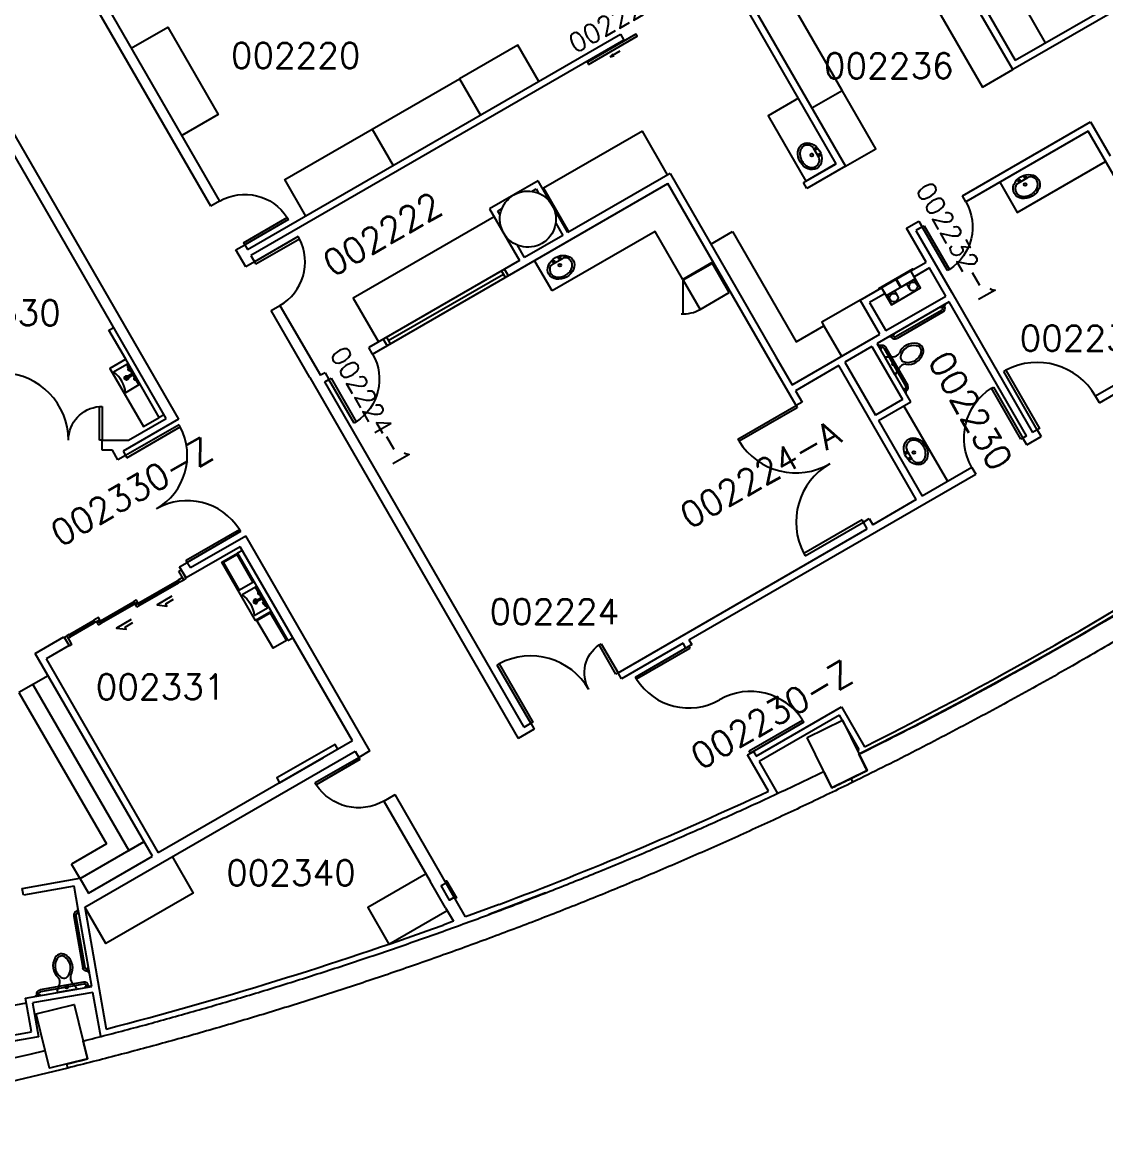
# Model space of a CAD drawing. Extents: x -1957 to 1822, y 4767 to 7331.
# Drawn here: x -454 to 319, y 4938 to 5733 of the extents above; entities that cross this region are included whole.
import ezdxf

# ---------------------------------------------------------------- set-up
doc = ezdxf.new("R2010")
doc.units = 0
doc.header["$LTSCALE"] = 48
doc.header["$MEASUREMENT"] = 0
doc.layers.get('0').update_dxf_attribs({"linetype": 'CONTINUOUS'})
for name, color, linetype in [('ARDOOR', 7, 'CONTINUOUS'), ('ARDOORNO', 4, 'CONTINUOUS'), ('ARFURN', 1, 'CONTINUOUS'), ('ARROOMNO', 4, 'CONTINUOUS'), ('ARWALL', 7, 'CONTINUOUS'), ('ARWINDOW', 7, 'CONTINUOUS'), ('COL', 14, 'CONTINUOUS'), ('EQUIP', 30, 'CONTINUOUS'), ('EXWALL', 8, 'CONTINUOUS'), ('FIRE', 1, 'CONTINUOUS'), ('MILL', 1, 'CONTINUOUS'), ('MILL-NRST', 1, 'CONTINUOUS'), ('MPFIXTURE', 3, 'CONTINUOUS')]:
    doc.layers.add(name, color=color, linetype=linetype)
doc.styles.add('ROMANS', font='romans.shx', dxfattribs={"height": 18})

# ---------------------------------------------------------------- blocks, each defined once
blk = doc.blocks.new('PTS')
at = {"layer": 'EQUIP'}
for points in [[(12, 0), (12, 14), (-12, 14), (-12, 0)], [(12, 6.5), (-12, 6.5), (-0.25, 6.5), (-0.25, 0), (0.25, 0), (0.25, 6.5)]]:
    blk.add_lwpolyline(points, dxfattribs=at)
blk.add_lwpolyline([(14, 0), (14, -0.5), (-14, -0.5), (-14, 0)], close=True, dxfattribs=at)
at = {"layer": 'MPFIXTURE'}
for p, q in [((-11, 10.5), (-11, 6.5)), ((-5, 10.5), (-5, 6.5)), ((5, 10.5), (5, 6.5)), ((11, 10.5), (11, 6.5))]:
    blk.add_line(p, q, dxfattribs=at)
for centre in [(-8, 10.5), (8, 10.5)]:
    blk.add_circle(centre, 3, dxfattribs=at)
blk = doc.blocks.new('FEC')
at = {"layer": 'FIRE'}
for points in [[(-7, 0), (-7, 1), (7, 1), (7, 0)], [(-6, -4), (-6, 0), (6, 0), (6, -4)]]:
    blk.add_lwpolyline(points, close=True, dxfattribs=at)
blk = doc.blocks.new('TLT-WALL')
for p, q in [((-7, 0), (7, 0)), ((-7, -0.75), (-7, 0)), ((-7, -0.75), (-4.5, -5.25)), ((7, -0.75), (4.5, -5.25)), ((7, -0.75), (7, 0))]:
    blk.add_line(p, q)
blk.add_circle((0, -2.75), 1)
for centre, radius, start, end in [((-9, -7.75), 5.15, 333.62223, 29.0546), ((9, -7.75), 5.15, 150.9454, 206.37777), ((4.17, -17.29), 11.17, 141.80297, 221.62671), ((4.17, -17.29), 9.67, 128.70115, 221.62671), ((-6.18, -9.15), 2, 321.80297, 333.62223), ((0, -12.09), 3, 51.29885, 128.70115), ((-4.17, -17.29), 9.67, 318.37329, 51.29885), ((-4.17, -17.29), 11.17, 318.37329, 38.19703), ((6.18, -9.15), 2, 206.37777, 218.19703), ((-5.67, -26.04), 3.5, 38.98795, 41.62671), ((0, -21.45), 3.8, 218.98795, 321.01205), ((5.67, -26.04), 3.5, 138.37329, 141.01205), ((-5.67, -26.04), 2, 38.98795, 41.62671), ((0, -21.45), 5.3, 218.98795, 321.01205), ((5.67, -26.04), 2, 138.37329, 141.01205)]:
    blk.add_arc(centre, radius, start, end)
blk = doc.blocks.new('SNK-OVL')
blk.add_line((-4.02, 3.25), (4.02, 3.25))
for centre, radius in [((-2.5, 4.5), 0.75), ((0, 0), 1), ((2.5, 4.5), 0.75)]:
    blk.add_circle(centre, radius)
for centre, start, end in [((-4.02, -0.75), 90, 137.92062), ((4.02, -0.75), 42.10121, 90)]:
    blk.add_arc(centre, 4, start, end)
blk.add_ellipse((0, -1.75), major_axis=(10, 0), ratio=0.8)
blk.add_open_spline([(-6.99, 1.93), (-7.38, 1.5), (-7.69, 1.05), (-8.28, -0.11), (-8.47, -0.82), (-8.53, -2.26), (-8.4, -2.98), (-7.83, -4.37), (-7.38, -5.05), (-6.18, -6.26), (-5.43, -6.8), (-3.72, -7.64), (-2.75, -7.95), (-0.74, -8.27), (0.31, -8.29), (2.35, -8.04), (3.33, -7.78), (5.1, -7), (5.89, -6.49), (7.17, -5.31), (7.66, -4.65), (8.32, -3.27), (8.49, -2.55), (8.5, -1.81), (8.5, -1.78), (8.5, -1.75), (8.5, -1.14), (8.39, -0.54), (7.91, 0.71), (7.52, 1.35), (6.99, 1.93)], degree=3, knots=[2.515773, 2.515773, 2.515773, 2.515773, 2.756182, 2.756182, 3.107509, 3.107509, 3.458835, 3.458835, 3.810162, 3.810162, 4.161488, 4.161488, 4.512815, 4.512815, 4.864141, 4.864141, 5.215468, 5.215468, 5.566794, 5.566794, 5.918121, 5.918121, 6.269447, 6.269447, 6.283185, 6.283185, 6.283185, 6.580082, 6.580082, 6.909232, 6.909232, 6.909232, 6.909232])
blk = doc.blocks.new('4-00-DR')
at = {"color": 0}
blk.add_lwpolyline([(0, 48), (1.75, 48), (1.75, 0), (0, 0)], close=True, dxfattribs=at)
blk.add_arc((-0.06, -0.02), 48.06, 0.02741, 87.84514, dxfattribs=at)
blk = doc.blocks.new('3-06-DR')
at = {"color": 0}
for p, q in [((0, 42), (0, 0)), ((1.75, 42), (0, 42)), ((1.75, 0), (1.75, 42)), ((0, 0), (1.75, 0))]:
    blk.add_line(p, q, dxfattribs=at)
blk.add_arc((-0.07, -0.03), 42.07, 0.03589, 87.52636, dxfattribs=at)
blk = doc.blocks.new('8-00-DRS')
at = {"color": 0}
for p, q in [((0, 48), (0, 0)), ((1.75, 48), (0, 48)), ((1.75, 0), (1.75, 48)), ((94.25, 0), (94.25, 48)), ((94.25, 48), (96, 48)), ((96, 48), (96, 0)), ((0, 0), (1.75, 0)), ((96, 0), (94.25, 0))]:
    blk.add_line(p, q, dxfattribs=at)
for centre, start, end in [((-0.06, -0.02), 0.02741, 87.84514), ((96.06, -0.02), 92.15486, 179.97259)]:
    blk.add_arc(centre, 48.06, start, end, dxfattribs=at)
blk = doc.blocks.new('7-04-SDRS')
at = {"color": 0}
for p, q in [((86.25, 0), (86.25, 44)), ((86.25, 44), (88, 44)), ((88, 44), (88, 0)), ((0, -44), (0, 0)), ((0, 0), (1.75, 0)), ((1.75, 0), (1.75, -44)), ((88, 0), (86.25, 0)), ((1.75, -44), (0, -44))]:
    blk.add_line(p, q, dxfattribs=at)
for centre, start, end in [((88.06, -0.03), 92.3574, 179.96733), ((-0.06, 0.03), 272.3574, 359.96733)]:
    blk.add_arc(centre, 44.06, start, end, dxfattribs=at)
blk = doc.blocks.new('2-00-DR')
at = {"color": 0}
for p, q in [((0, 24), (0, 0)), ((1.75, 24), (0, 24)), ((1.75, 0), (1.75, 24)), ((0, 0), (1.75, 0))]:
    blk.add_line(p, q, dxfattribs=at)
blk.add_arc((-0.12, -0.05), 24.12, 0.11152, 85.55465, dxfattribs=at)
blk = doc.blocks.new('3-00-DR')
at = {"color": 0}
for p, q in [((0, 36), (0, 0)), ((1.75, 36), (0, 36)), ((1.75, 0), (1.75, 36)), ((0, 0), (1.75, 0))]:
    blk.add_line(p, q, dxfattribs=at)
blk.add_arc((-0.08, -0.03), 36.08, 0.04901, 87.09698, dxfattribs=at)
blk = doc.blocks.new('7-04-DRS')
at = {"color": 0}
for p, q in [((0, 44), (0, 0)), ((1.75, 44), (0, 44)), ((1.75, 0), (1.75, 44)), ((86.25, 0), (86.25, 44)), ((86.25, 44), (88, 44)), ((88, 44), (88, 0)), ((0, 0), (1.75, 0)), ((88, 0), (86.25, 0))]:
    blk.add_line(p, q, dxfattribs=at)
for centre, start, end in [((-0.06, -0.03), 0.03267, 87.6426), ((88.06, -0.03), 92.3574, 179.96733)]:
    blk.add_arc(centre, 44.06, start, end, dxfattribs=at)

msp = doc.modelspace()

# ---------------------------------------------------------------- linework, layer by layer
at = {"layer": 'ARDOOR'}
for p, q in [((-27.52, 5712.24), (-34.45, 5708.24)), ((-34.45, 5708.24), (-32.33, 5710.36)), ((-34.45, 5708.24), (-31.55, 5709.01)), ((-370.82, 5318.52), (-343.54, 5334.27)), ((-369.94, 5317.01), (-342.66, 5332.76)), ((-398.33, 5305.67), (-375.16, 5319.05)), ((-397.45, 5304.16), (-374.28, 5317.53)), ((-419.99, 5296.2), (-403.54, 5305.7)), ((-419.11, 5294.68), (-402.66, 5304.18))]:
    msp.add_line(p, q, dxfattribs=at)
at = {"layer": 'ARDOOR', "flags": 128}
for points in [[(-49.81, 5702.84), (-15.16, 5722.84), (-16.04, 5724.35), (-50.68, 5704.35), (-49.81, 5702.84)], [(-342.26, 5341.07), (-340.75, 5341.95), (-337.25, 5335.88), (-338.76, 5335.01), (-342.26, 5341.07)], [(-370.84, 5317.07), (-342.26, 5333.57), (-342.64, 5334.22), (-371.22, 5317.72), (-370.84, 5317.07)], [(-343.54, 5334.27), (-343.29, 5333.84), (-342.64, 5334.22), (-342.89, 5334.65), (-343.54, 5334.27)], [(-342.91, 5333.19), (-342.66, 5332.76), (-342.01, 5333.13), (-342.26, 5333.57), (-342.91, 5333.19)], [(-342.01, 5333.13), (-338.76, 5335.01), (-339.64, 5336.52), (-342.89, 5334.65), (-342.01, 5333.13)], [(-398.35, 5304.21), (-373.88, 5318.34), (-374.26, 5318.99), (-398.72, 5304.86), (-398.35, 5304.21)], [(-375.16, 5319.05), (-374.91, 5318.61), (-374.26, 5318.99), (-374.51, 5319.42), (-375.16, 5319.05)], [(-374.53, 5317.96), (-374.28, 5317.53), (-373.63, 5317.91), (-373.88, 5318.34), (-374.53, 5317.96)], [(-373.63, 5317.91), (-371.9, 5318.91), (-372.78, 5320.42), (-374.51, 5319.42), (-373.63, 5317.91)], [(-372.32, 5315.63), (-370.59, 5316.63), (-371.47, 5318.15), (-373.2, 5317.15), (-372.32, 5315.63)], [(-370.82, 5318.52), (-370.57, 5318.09), (-371.22, 5317.72), (-371.47, 5318.15), (-370.82, 5318.52)], [(-370.19, 5317.44), (-369.94, 5317.01), (-370.59, 5316.63), (-370.84, 5317.07), (-370.19, 5317.44)], [(-347.35, 5323.12), (-357.74, 5317.12), (-350.8, 5316.21), (-351.68, 5317.74), (-346.05, 5320.99)], [(-420.01, 5294.74), (-402.26, 5304.99), (-402.64, 5305.64), (-420.39, 5295.39), (-420.01, 5294.74)], [(-403.54, 5305.7), (-403.29, 5305.26), (-402.64, 5305.64), (-402.89, 5306.07), (-403.54, 5305.7)], [(-402.91, 5304.61), (-402.66, 5304.18), (-402.01, 5304.56), (-402.26, 5304.99), (-402.91, 5304.61)], [(-402.01, 5304.56), (-398.76, 5306.43), (-399.64, 5307.95), (-402.89, 5306.07), (-402.01, 5304.56)], [(-399.83, 5302.78), (-398.1, 5303.78), (-398.97, 5305.3), (-400.71, 5304.3), (-399.83, 5302.78)], [(-398.33, 5305.67), (-398.08, 5305.24), (-398.72, 5304.86), (-398.97, 5305.3), (-398.33, 5305.67)], [(-397.7, 5304.59), (-397.45, 5304.16), (-398.1, 5303.78), (-398.35, 5304.21), (-397.7, 5304.59)], [(-376.42, 5306.48), (-386.81, 5300.48), (-379.87, 5299.57), (-380.75, 5301.09), (-375.12, 5304.34)], [(-423.89, 5293.95), (-422.37, 5294.82), (-418.87, 5288.76), (-420.39, 5287.88), (-423.89, 5293.95)], [(-421.5, 5293.31), (-419.76, 5294.31), (-420.64, 5295.82), (-422.37, 5294.82), (-421.5, 5293.31)], [(-419.99, 5296.2), (-419.74, 5295.76), (-420.39, 5295.39), (-420.64, 5295.82), (-419.99, 5296.2)], [(-419.36, 5295.11), (-419.11, 5294.68), (-419.76, 5294.31), (-420.01, 5294.74), (-419.36, 5295.11)]]:
    msp.add_lwpolyline(points, dxfattribs=at)
at = {"layer": 'ARFURN'}
msp.add_line((-192.44, 5074.96), (-150.87, 5098.96), dxfattribs=at)
at = {"layer": 'ARFURN', "flags": 128}
for points in [[(-376.26, 5714.34), (-350.28, 5729.34), (-314.28, 5666.98), (-340.26, 5651.98)], [(-85.41, 5690.58), (-100.41, 5716.56), (-141.98, 5692.56), (-141.98, 5692.56)], [(-204.34, 5656.56), (-204.34, 5656.56), (-141.98, 5692.56), (-126.98, 5666.58)], [(-251.69, 5594.58), (-266.69, 5620.56), (-204.34, 5656.56), (-189.34, 5630.58)], [(-347.12, 5137.33), (-332.12, 5111.35), (-394.48, 5075.35), (-409.48, 5101.33)], [(-165.87, 5124.94), (-207.44, 5100.94), (-192.44, 5074.96)]]:
    msp.add_lwpolyline(points, dxfattribs=at)
at = {"layer": 'ARWALL'}
for p, q in [((-319.54, 5601.59), (-483.18, 5885.03)), ((4.69, 5853.45), (133.62, 5630.13)), ((-566.32, 5837.03), (-342.6, 5449.54)), ((253.03, 5699.06), (176.57, 5831.48)), ((254.81, 5705.72), (455.3, 5821.47)), ((457.73, 5817.25), (253.03, 5699.06)), ((126.96, 5631.91), (50.9, 5763.65)), ((-396.15, 5748.79), (-313.26, 5605.22)), ((226.92, 5754.03), (254.81, 5705.72)), ((-293.26, 5570.58), (-26.99, 5724.31)), ((-26.99, 5724.31), (-24.55, 5720.09)), ((-24.55, 5720.09), (-290.82, 5566.36)), ((217.02, 5609), (308.57, 5661.85)), ((308.57, 5661.85), (322.57, 5637.6)), ((306.79, 5655.19), (219.46, 5604.77)), ((390.01, 5511.05), (306.79, 5655.19)), ((-351.32, 5450.14), (-461.87, 5641.62)), ((103.58, 5618.41), (126.96, 5631.91)), ((133.62, 5630.13), (106.02, 5614.19)), ((-85.8, 5619.67), (-120.44, 5599.67)), ((-64.55, 5582.87), (-85.8, 5619.67)), ((8.31, 5624.93), (-64.55, 5582.87)), ((8.31, 5624.93), (83.82, 5494.13)), ((-204.01, 5496), (6.84, 5617.73)), ((-90.32, 5612.15), (-87.35, 5613.87)), ((-87.35, 5613.87), (-85.64, 5610.9)), ((79.6, 5491.69), (6.84, 5617.73)), ((106.02, 5614.19), (103.58, 5618.41)), ((-313.26, 5605.22), (-319.54, 5601.59)), ((219.46, 5604.77), (217.02, 5609)), ((-120.44, 5599.67), (-99.19, 5562.87)), ((-114.63, 5598.12), (-111.67, 5599.83)), ((-112.92, 5595.15), (-114.63, 5598.12)), ((-73.31, 5589.55), (-68.23, 5580.74)), ((177.15, 5585.98), (185.85, 5591)), ((185.85, 5591), (188.28, 5586.77)), ((-68.23, 5580.74), (-95.51, 5564.99)), ((191.15, 5561.73), (177.15, 5585.98)), ((188.28, 5586.77), (183.81, 5584.19)), ((183.81, 5584.19), (209.38, 5539.92)), ((-301.54, 5570.42), (-295.26, 5574.04)), ((-295.26, 5574.04), (-293.26, 5570.58)), ((-95.51, 5564.99), (-100.59, 5573.8)), ((-294.5, 5558.23), (-301.54, 5570.42)), ((-290.82, 5566.36), (-288.22, 5561.86)), ((-288.22, 5561.86), (-294.5, 5558.23)), ((-99.19, 5562.87), (-206.76, 5500.76)), ((-107.02, 5552), (-109.77, 5556.76)), ((180.16, 5555.38), (191.15, 5561.73)), ((193.59, 5557.51), (182.59, 5551.16)), ((193.59, 5557.51), (193.59, 5557.51)), ((205.15, 5537.48), (193.59, 5557.51)), ((182.59, 5551.16), (180.16, 5555.38)), ((144.15, 5534.59), (159.37, 5543.38)), ((161.81, 5539.16), (159.37, 5543.38)), ((209.38, 5539.92), (267.03, 5440.05)), ((314.82, 5461.29), (456.63, 5543.17)), ((158.15, 5510.34), (144.15, 5534.59)), ((161.81, 5539.16), (150.81, 5532.81)), ((150.81, 5532.81), (162.37, 5512.78)), ((207.59, 5533.26), (156.12, 5503.54)), ((162.37, 5512.78), (205.15, 5537.48)), ((262.81, 5437.62), (207.59, 5533.26)), ((-276.5, 5527.05), (-270.22, 5530.68)), ((-248.93, 5479.3), (-276.5, 5527.05)), ((-270.22, 5530.68), (-241.13, 5480.92)), ((95.39, 5474.11), (158.15, 5510.34)), ((390.01, 5511.05), (312.07, 5466.05)), ((-204.01, 5496), (-206.76, 5500.76)), ((-196.37, 5506.76), (-193.62, 5502)), ((152.44, 5501.42), (133.11, 5490.26)), ((152.44, 5501.42), (174.31, 5463.53)), ((180.12, 5461.97), (156.12, 5503.54)), ((83.82, 5494.13), (95.39, 5474.11)), ((98.32, 5459.27), (79.6, 5491.69)), ((128.89, 5487.82), (97.82, 5469.88)), ((184.11, 5392.18), (128.89, 5487.82)), ((133.11, 5490.26), (133.11, 5490.26)), ((133.11, 5490.26), (154.99, 5452.37)), ((-248.93, 5479.3), (-100.2, 5221.68)), ((-237.94, 5482.76), (-241.13, 5480.92)), ((-238.11, 5476.31), (-235.19, 5478)), ((-95.81, 5229.84), (-238.11, 5476.31)), ((-237.94, 5482.76), (-235.19, 5478)), ((97.82, 5469.88), (102.54, 5461.71)), ((97.82, 5469.88), (97.82, 5469.88)), ((102.54, 5461.71), (98.32, 5459.27)), ((174.31, 5463.53), (154.99, 5452.37)), ((157.11, 5448.69), (180.12, 5461.97)), ((314.82, 5461.29), (312.07, 5466.05)), ((-342.6, 5449.54), (-382.12, 5426.73)), ((-378.27, 5434.58), (-351.32, 5450.14)), ((157.11, 5448.69), (188.33, 5394.62)), ((262.81, 5437.62), (260.21, 5436.12)), ((262.96, 5431.35), (273.25, 5437.29)), ((270.5, 5442.05), (267.03, 5440.05)), ((270.5, 5442.05), (273.25, 5437.29)), ((-397.16, 5427.33), (-397.16, 5434.58)), ((-397.16, 5434.58), (-378.27, 5434.58)), ((262.96, 5431.35), (260.21, 5436.12)), ((-389.75, 5427.33), (-397.16, 5427.33)), ((-385.77, 5420.43), (-389.75, 5427.33)), ((-380.3, 5423.59), (-385.77, 5420.43)), ((-382.12, 5426.73), (-380.3, 5423.59)), ((223.84, 5415.12), (188.33, 5394.62)), ((223.84, 5415.12), (226.59, 5410.35)), ((21.81, 5292.12), (226.59, 5410.35)), ((184.11, 5392.18), (153.04, 5374.24)), ((146.32, 5376.14), (150.54, 5378.57)), ((149.13, 5371.26), (146.32, 5376.14)), ((150.54, 5378.57), (153.04, 5374.24)), ((-334.12, 5343.59), (-294.6, 5366.4)), ((-205.93, 5212.82), (-294.6, 5366.4)), ((-28.8, 5268.53), (149.13, 5371.26)), ((-298.44, 5358.56), (-337.15, 5336.21)), ((-218.44, 5219.99), (-298.44, 5358.56)), ((-341.77, 5344.22), (-336.3, 5347.38)), ((-337.15, 5336.21), (-341.77, 5344.22)), ((-336.3, 5347.38), (-334.12, 5343.59)), ((-444.85, 5282.39), (-424.34, 5294.24)), ((-424.34, 5294.24), (-420.72, 5287.96)), ((-420.72, 5287.96), (-437.01, 5278.55)), ((17.58, 5289.68), (-26.37, 5264.31)), ((19.58, 5286.22), (17.58, 5289.68)), ((23.81, 5288.66), (19.58, 5286.22)), ((21.81, 5292.12), (23.81, 5288.66)), ((-361.23, 5137.55), (-444.85, 5282.39)), ((-437.01, 5278.55), (-357.01, 5139.99)), ((-26.37, 5264.31), (-28.8, 5268.53)), ((69.81, 5208.98), (130.75, 5244.17)), ((129.2, 5238.36), (71.93, 5205.3)), ((143.32, 5213.9), (129.2, 5238.36)), ((130.75, 5244.17), (147.13, 5215.8)), ((-95.81, 5229.84), (-91.16, 5232.53)), ((-91.16, 5232.53), (-88.72, 5228.31)), ((-88.72, 5228.31), (-100.2, 5221.68)), ((-218.44, 5219.99), (-357.01, 5139.99)), ((-409.48, 5101.33), (-216.55, 5212.71)), ((-216.55, 5212.71), (-213.94, 5208.19)), ((-205.93, 5212.82), (-213.94, 5208.19)), ((63.58, 5210.01), (67.81, 5212.45)), ((78.6, 5184), (63.58, 5210.01)), ((67.81, 5212.45), (69.81, 5208.98)), ((71.93, 5205.3), (85.12, 5182.46)), ((78.6, 5184), (78.58, 5184.03)), ((-195.94, 5177.02), (-187.93, 5181.64)), ((-195.94, 5177.02), (-162.94, 5119.86)), ((-137.57, 5094.41), (-187.93, 5181.64)), ((-406.91, 5111.18), (-361.23, 5137.55)), ((-454.1, 5114.69), (-413.11, 5121.92)), ((-413.11, 5121.92), (-406.91, 5111.18)), ((-413.11, 5121.92), (-413.11, 5121.92)), ((-151.88, 5100.7), (-162.94, 5119.86)), ((-453.25, 5109.89), (-454.1, 5114.69)), ((-417.06, 5116.27), (-453.25, 5109.89)), ((-414.11, 5099.55), (-417.06, 5116.27)), ((-113.61, 5103.22), (-137.57, 5094.41)), ((-404.43, 5044.64), (-413.5, 5096.1)), ((-409.48, 5101.33), (-394.12, 5014.25)), ((-151.88, 5100.7), (-146.37, 5091.17)), ((-451.7, 5036.31), (-404.43, 5044.64)), ((-403.69, 5040.46), (-446.78, 5032.86)), ((-398.13, 5008.89), (-403.69, 5040.46)), ((-447.45, 5012.18), (-451.7, 5036.31)), ((-446.78, 5032.86), (-442.52, 5008.73)), ((-482.9, 5005.93), (-447.45, 5012.18)), ((-442.52, 5008.73), (-482.16, 5001.74)), ((-398.85, 5012.99), (-398.85, 5012.99)), ((-398.85, 5012.99), (-398.85, 5012.99)), ((-394.12, 5014.25), (-394.12, 5014.22))]:
    msp.add_line(p, q, dxfattribs=at)
msp.add_lwpolyline([(-146.37, 5091.17), (-153.74, 5088.46)], dxfattribs=at)
for radius, start, end in [(2776.94, 296.50645, 303.28686), (2776.94, 296.38507, 296.41859), (2775.84, 290.64295, 294.94748), (2775.84, 284.56574, 289.76035)]:
    msp.add_arc((-1092.21, 7700.84), radius, start, end, dxfattribs=at)
at = {"layer": 'ARWINDOW'}
for p, q in [((-109.18, 5550.75), (-111.93, 5555.51)), ((-192.83, 5505.63), (-110.56, 5553.13)), ((-194.2, 5508.01), (-191.45, 5503.25))]:
    msp.add_line(p, q, dxfattribs=at)
at = {"layer": 'COL', "flags": 128}
for points in [[(106.19, 5222.34), (131.34, 5234.66), (148.93, 5198.73), (123.79, 5186.42), (106.19, 5222.34)], [(106.19, 5222.34), (131.34, 5234.66), (148.93, 5198.73), (123.79, 5186.42), (106.19, 5222.34)], [(-444.28, 5025.15), (-417.1, 5031.88), (-407.48, 4993.05), (-434.66, 4986.32), (-444.28, 5025.15)], [(-444.28, 5025.15), (-417.1, 5031.88), (-407.48, 4993.05), (-434.66, 4986.32), (-444.28, 5025.15)]]:
    msp.add_lwpolyline(points, dxfattribs=at)
at = {"layer": 'COL', "extrusion": (0, 0, -1)}
msp.add_arc((93.12, 5592.35), 20, 330, 329.99999, dxfattribs=at)
at = {"layer": 'EXWALL'}
for p, q in [((334.64, 5314.87), (297.03, 5292.78)), ((335.59, 5315.54), (297.78, 5293.32)), ((297.78, 5293.32), (259.63, 5271.69)), ((297.03, 5292.78), (259.07, 5271.28)), ((259.07, 5271.28), (220.79, 5250.37)), ((259.63, 5271.69), (221.14, 5250.67)), ((220.79, 5250.37), (182.18, 5230.07)), ((221.14, 5250.67), (182.33, 5230.25)), ((182.33, 5230.25), (143.21, 5210.46)), ((143.21, 5210.46), (143.2, 5210.45)), ((-80.56, 5111.44), (-121.06, 5095.98)), ((-398.85, 5012.99), (-398.85, 5012.99)), ((-421.68, 4986.44), (-462.56, 4976.67))]:
    msp.add_line(p, q, dxfattribs=at)
for centre, radius, start, end in [((-1092.21, 7700.84), 2780.06, 297.28411, 302.67836), ((-1096.08, 7722.82), 2802.25, 276.41329, 283.58656)]:
    msp.add_arc(centre, radius, start, end, dxfattribs=at)
for points, weights in [([(143.2, 5210.45), (300.55, 5288.52), (446.84, 5385.75)], [1, 0.998016694916, 1]), ([(466.26, 5379.48), (308.99, 5273.89), (138.91, 5190.48)], [1, 0.99771272513, 1]), ([(-410.62, 5005.7), (-136.49, 5075), (118.05, 5198.12)], [1, 0.994858754548, 1]), ([(138.91, 5190.48), (-130.44, 5058.38), (-421.68, 4986.44)], [1, 0.994293276233, 1])]:
    msp.add_rational_spline(points, weights, degree=2, dxfattribs=at)
for points in [[(148.93, 5198.73), (146.07, 5204.59), (143.2, 5210.45)], [(118.05, 5198.12), (120.92, 5192.27), (123.79, 5186.42)], [(137.4, 5193.09), (143.17, 5195.91), (148.93, 5198.73)], [(123.79, 5186.42), (130.59, 5189.75), (137.4, 5193.09)], [(138.91, 5190.48), (138.15, 5191.78), (137.4, 5193.09)], [(137.4, 5193.09), (138.15, 5191.78), (138.91, 5190.48)], [(-407.48, 4993.05), (-409.05, 4999.38), (-410.62, 5005.7)], [(-422.2, 4989.41), (-414.84, 4991.23), (-407.48, 4993.05)], [(-421.68, 4986.44), (-421.94, 4987.92), (-422.2, 4989.41)]]:
    msp.add_open_spline(points, degree=2, dxfattribs=at)
at = {"layer": 'MILL'}
for p, q in [((154.92, 5818.98), (231.38, 5686.56)), ((242.81, 5726.51), (242.86, 5726.54)), ((242.86, 5726.53), (242.81, 5726.5)), ((231.38, 5686.56), (253.03, 5699.06)), ((37.39, 5574.56), (52.97, 5583.56)), ((-87.93, 5561.86), (-88.43, 5562.73)), ((-75.93, 5541.08), (-87.93, 5561.86)), ((39.09, 5561.87), (17.44, 5549.37)), ((17.81, 5524.72), (17.81, 5548.72)), ((118.2, 5516.15), (130.7, 5494.5)), ((-392.28, 5513.09), (-388.82, 5515.09)), ((-380.28, 5492.31), (-392.28, 5513.09)), ((206.52, 5405.12), (175.3, 5459.19)), ((-486.55, 5026.61), (-451.09, 5032.86))]:
    msp.add_line(p, q, dxfattribs=at)
at = {"layer": 'MILL', "flags": 128}
for points in [[(109.62, 5671.7), (131.27, 5684.2), (44.84, 5833.91), (23.19, 5821.41)], [(276.46, 5718.22), (248.68, 5766.59), (244.24, 5764.03)], [(133.62, 5630.13), (155.27, 5642.63), (131.27, 5684.2)], [(99.95, 5678.7), (78.3, 5666.2), (105.24, 5619.54), (126.89, 5632.04)], [(-11.42, 5655.11), (-82.02, 5614.35), (-64.02, 5583.17)], [(6.58, 5623.93), (6.58, 5623.93), (-11.42, 5655.11)], [(243.68, 5618.76), (256.18, 5597.11), (319.29, 5633.54)], [(-117.19, 5594.04), (-217.83, 5535.94), (-199.83, 5504.76)], [(17.44, 5549.37), (-2.31, 5583.58), (-75.93, 5541.08)], [(52.97, 5583.56), (98.47, 5504.76), (118.2, 5516.15)], [(50.59, 5539.94), (38.59, 5560.72), (17.81, 5548.72), (29.81, 5527.94), (50.59, 5539.94)], [(144.15, 5534.59), (116.7, 5518.74), (118.2, 5516.15)], [(-356.28, 5450.74), (-380.28, 5492.31), (-391.54, 5485.81), (-367.54, 5444.24), (-356.28, 5450.74)], [(-352.82, 5452.74), (-356.28, 5450.74), (-356.28, 5450.74)], [(-276.41, 5312.39), (-276.41, 5312.39), (-287.67, 5305.89), (-311.67, 5347.45), (-300.41, 5353.95)], [(-301.03, 5353.02), (-289.53, 5333.1), (-299.05, 5327.6), (-310.55, 5347.52), (-301.03, 5353.02)], [(-264.41, 5291.6), (-260.95, 5293.6), (-296.95, 5355.95), (-300.41, 5353.95), (-264.41, 5291.6)], [(-277.03, 5311.45), (-265.53, 5291.53), (-275.05, 5286.03), (-286.55, 5305.95), (-277.03, 5311.45)], [(-228.84, 5213.99), (-230.84, 5217.46), (-272.4, 5193.46), (-270.4, 5189.99), (-239.04, 5208.1)]]:
    msp.add_lwpolyline(points, dxfattribs=at)
at = {"layer": 'MILL'}
msp.add_arc((17.81, 5548.72), 24, 266.48324, 300, dxfattribs=at)
at = {"layer": 'MILL-NRST'}
for p, q in [((-435.67, 5266.48), (-456.45, 5254.48)), ((-456.45, 5254.48), (-394.01, 5146.34)), ((-394.02, 5146.34), (-418.91, 5131.97)), ((-367.23, 5147.95), (-412.91, 5121.57)), ((-413.11, 5121.92), (-418.91, 5131.97))]:
    msp.add_line(p, q, dxfattribs=at)
at = {"layer": 'MILL-NRST', "flags": 128}
msp.add_lwpolyline([(-446.45, 5260.26), (-446.45, 5260.26), (-378.01, 5141.72), (-367.23, 5147.95)], dxfattribs=at)
at = {"layer": 'MPFIXTURE'}
for p, q in [((202.19, 5527.25), (169.71, 5508.5)), ((202.94, 5525.95), (170.46, 5507.2)), ((202.48, 5529.73), (202.73, 5529.3)), ((203.78, 5530.48), (204.03, 5530.05)), ((166.11, 5508.73), (166.36, 5508.3)), ((167.41, 5509.48), (167.66, 5509.05)), ((157.68, 5501.84), (158.11, 5502.09)), ((158.43, 5500.54), (158.86, 5500.79)), ((160.91, 5500.24), (176.66, 5472.96)), ((162.21, 5500.99), (177.96, 5473.71)), ((-379.97, 5479.45), (-375.74, 5482.12)), ((-379.43, 5478.6), (-378.58, 5479.14)), ((-378.58, 5479.14), (-375.21, 5481.27)), ((175.68, 5470.66), (176.11, 5470.91)), ((176.43, 5469.37), (176.86, 5469.62)), ((-287.85, 5319.97), (-286.96, 5320.44)), ((-287.39, 5319.09), (-282.96, 5321.41)), ((-286.96, 5320.44), (-283.42, 5322.3)), ((-417.36, 5094.91), (-410.85, 5057.98)), ((-415.88, 5095.17), (-409.37, 5058.24)), ((-414.43, 5098.48), (-414.92, 5098.39)), ((-414.17, 5097), (-414.66, 5096.91)), ((-414.61, 5099.46), (-414.11, 5099.55)), ((-414.43, 5098.48), (-414.61, 5099.46)), ((-414.17, 5097), (-414.43, 5098.48)), ((-414, 5096.01), (-414.17, 5097)), ((-413.5, 5096.1), (-414.11, 5099.55)), ((-413.5, 5096.1), (-414, 5096.01)), ((-407.14, 5057.11), (-407.63, 5057.03)), ((-406.88, 5055.64), (-407.37, 5055.55)), ((-410.3, 5047.67), (-441.32, 5042.2)), ((-442.19, 5038.49), (-442.27, 5038.99)), ((-410.04, 5046.19), (-441.06, 5040.72)), ((-408.21, 5044.49), (-408.3, 5044.98)), ((-406.73, 5044.75), (-406.82, 5045.24)), ((-443.66, 5038.23), (-443.75, 5038.73))]:
    msp.add_line(p, q, dxfattribs=at)
at = {"layer": 'MPFIXTURE', "flags": 128}
for points in [[(201.37, 5529.67), (201.62, 5529.23), (204.65, 5530.98), (204.4, 5531.42)], [(166.3, 5509.42), (165, 5508.67), (165.25, 5508.23), (168.28, 5509.98), (168.03, 5510.42)], [(158.49, 5499.43), (158.93, 5499.68), (157.18, 5502.71), (156.74, 5502.46)], [(-388.96, 5483.34), (-379.43, 5488.84), (-370.86, 5473.99), (-380.39, 5468.49)], [(-378.78, 5487.14), (-378.99, 5487), (-377.74, 5485.02), (-377.52, 5485.16), (-378.78, 5487.14)], [(-371.97, 5476.38), (-372.19, 5476.24), (-373.44, 5478.23), (-373.22, 5478.36), (-371.97, 5476.38)], [(176.49, 5468.25), (176.93, 5468.5), (175.18, 5471.53), (174.74, 5471.28)], [(-288.52, 5309.35), (-278.99, 5314.85), (-287.56, 5329.7), (-297.09, 5324.2)], [(-286.04, 5327.55), (-286.27, 5327.43), (-285.18, 5325.35), (-284.95, 5325.47), (-286.04, 5327.55)], [(-280.13, 5316.27), (-280.36, 5316.15), (-281.45, 5318.23), (-281.22, 5318.35), (-280.13, 5316.27)], [(-406.21, 5054.74), (-406.21, 5054.74), (-406.7, 5054.65), (-407.31, 5058.1), (-406.82, 5058.19)], [(-409.11, 5043.82), (-409.2, 5044.31), (-405.75, 5044.92), (-405.66, 5044.43)], [(-444.56, 5037.57), (-444.65, 5038.06), (-441.2, 5038.67), (-441.12, 5038.18)]]:
    msp.add_lwpolyline(points, dxfattribs=at)
at = {"layer": 'MPFIXTURE', "extrusion": (0, 0, -1)}
for centre, radius, start, end in [((-201.44, 5528.55), 1.5, 150, 240), ((-201.44, 5528.55), 3, 150, 240), ((-159.61, 5499.49), 3, 60, 150), ((-159.61, 5499.49), 1.5, 60, 150), ((379.7, 5479.02), 1.5, 167.15051, 128.20807), ((379.7, 5479.02), 1.12, 174.06709, 121.29149), ((375.47, 5481.7), 0.5, 57.67914, 237.67929), ((373.33, 5478.3), 1, 245.07997, 230.27861), ((373.33, 5478.3), 0.5, 252.60787, 222.75071), ((373.33, 5478.3), 0.375, 257.76872, 217.58987), ((309.88, 5306.92), 21.5, 126.50717, 173.49286), ((287.62, 5319.53), 0.5, 242.32124, 62.32025), ((281.33, 5318.29), 1, 249.72142, 234.92006), ((281.33, 5318.29), 0.5, 257.24932, 227.39216), ((281.33, 5318.29), 0.375, 262.41016, 222.23131), ((407.89, 5058.5), 3, 260, 350), ((407.89, 5058.5), 1.5, 260, 350), ((440.8, 5039.25), 3, 350, 80), ((440.8, 5039.25), 1.5, 350, 80)]:
    msp.add_arc(centre, radius, start, end, dxfattribs=at)
at = {"layer": 'MPFIXTURE'}
for centre, radius, start, end in [((168.96, 5509.8), 3, 210, 300), ((168.96, 5509.8), 1.5, 210, 300), ((-377.63, 5485.09), 1, 129.72139, 114.92003), ((-377.63, 5485.09), 0.5, 137.24929, 107.39213), ((-377.63, 5485.09), 0.375, 142.41013, 102.23128), ((-401.75, 5466.05), 21.5, 6.50714, 53.49283), ((-379.7, 5479.02), 0.5, 122.32121, 302.32022), ((175.36, 5472.21), 1.5, 300, 30), ((175.36, 5472.21), 3, 300, 30), ((-285.07, 5325.41), 1, 125.07994, 110.27858), ((-285.07, 5325.41), 0.5, 132.60784, 102.75068), ((-285.07, 5325.41), 0.375, 137.76869, 97.58984), ((-287.62, 5319.53), 1.5, 47.15048, 8.20804), ((-287.62, 5319.53), 1.12, 54.06706, 1.29146), ((-283.19, 5321.85), 0.5, 297.67911, 117.67926), ((-414.4, 5095.43), 3, 100, 190), ((-414.4, 5095.43), 1.5, 100, 190), ((-409.78, 5044.72), 3, 10, 100), ((-409.78, 5044.72), 1.5, 10, 100)]:
    msp.add_arc(centre, radius, start, end, dxfattribs=at)

# ---------------------------------------------------------------- block references
at = {"layer": 'ARDOOR', "xscale": -1}
for name, p, rotation in [('3-00-DR', (-295.26, 5574.04), 299.9999999999902), ('3-00-DR', (188.28, 5586.77), 209.9999999999993), ('3-00-DR', (-235.19, 5478), 210.0000000001258), ('3-06-DR', (260.21, 5436.12), 29.99999999982819), ('2-00-DR', (-397.16, 5434.58), 0.000177459154731), ('2-00-DR', (-28.8, 5268.53), 29.99999999999854), ('3-00-DR', (-213.94, 5208.19), 120.0000000000094)]:
    msp.add_blockref(name, p, dxfattribs=dict(at, rotation=rotation))
at = {"layer": 'ARDOOR'}
for name, p, rotation in [('3-00-DR', (-288.22, 5561.86), 299.9999999999963), ('4-00-DR', (270.5, 5442.05), 29.99999999999751), ('4-00-DR', (-469.16, 5434.58), 359.9998225408438), ('8-00-DRS', (146.32, 5376.14), 119.9999999999989), ('7-04-DRS', (-380.3, 5423.59), 299.9999999999853), ('7-04-SDRS', (21.69, 5287.44), 299.9999999999988), ('4-00-DR', (-91.16, 5232.53), 29.99999999999613)]:
    msp.add_blockref(name, p, dxfattribs=dict(at, rotation=rotation))
at = {"layer": 'EQUIP', "rotation": 209.9999999999997}
msp.add_blockref('PTS', (169.76, 5549.38), dxfattribs=at)
at = {"layer": 'FIRE', "rotation": 299.9999999999955}
msp.add_blockref('FEC', (-148.58, 5113.48), dxfattribs=at)
at = {"layer": 'MPFIXTURE'}
for name, p, rotation in [('SNK-OVL', (109.62, 5638.09), 300.0000000000019), ('SNK-OVL', (261.93, 5617.14), 29.99999999998614), ('SNK-OVL', (-70.38, 5559.47), 29.99999999999722), ('TLT-WALL', (165.36, 5487.53), 119.9997795997851), ('SNK-OVL', (182.26, 5425.75), 119.9999999999958), ('TLT-WALL', (-422.14, 5041.52), 189.9999999999873)]:
    msp.add_blockref(name, p, dxfattribs=dict(at, rotation=rotation))

# ---------------------------------------------------------------- texts
at = {"layer": 'ARDOORNO', "style": 'ROMANS'}
for s, rotation, p in [('002220-1', 30, (-59.15, 5710.4)), ('002232-1', 300, (183.22, 5613.57)), ('002224-1', 300, (-235.02, 5496.36))]:
    msp.add_text(s, height=13.5, rotation=rotation, dxfattribs=at).set_placement(p)
at = {"layer": 'ARROOMNO', "style": 'ROMANS'}
for s, p in [('002220', (-305.21, 5700.19)), ('002236', (118.18, 5692.73)), ('002330', (-519.14, 5516.48)), ('002232', (257.91, 5498.33)), ('002224', (-120.56, 5303.14)), ('002331', (-401.67, 5249.49)), ('002340', (-308.58, 5116.82))]:
    msp.add_text(s, height=18, dxfattribs=at).set_placement(p)
for s, rotation, p in [('002222', 30, (-232.61, 5550.83)), ('002230', 300, (191.86, 5491.28)), ('002224-A', 30, (22.27, 5370.83)), ('002330-Z', 30, (-426.97, 5358.1)), ('002230-Z', 30, (29.99, 5198.86))]:
    msp.add_text(s, height=18, rotation=rotation, dxfattribs=at).set_placement(p)

doc.saveas('drawing.dxf')
